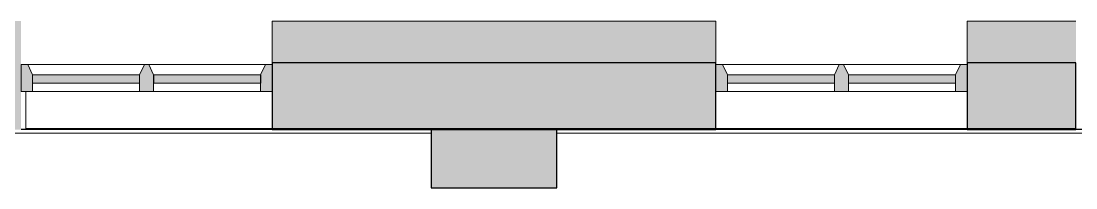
# Model space of a CAD drawing. Header units: inches. Extents: x -3640 to -1418, y -3630 to 137.
# Drawn here: x -1945.9 to -1819.9, y -2631.6 to -2611.6 of the extents above; entities that cross this region are included whole.
import ezdxf

# ---------------------------------------------------------------- set-up
doc = ezdxf.new("R2010")
doc.units = ezdxf.units.IN
doc.header["$MEASUREMENT"] = 0
for name, color, linetype, lineweight in [('A-FLOR', 192, 'Continuous', 13), ('A-GLAZ-CURT', 52, 'Continuous', 13), ('A-GLAZ-CWMG', 51, 'Continuous', 13), ('A-WALL', 113, 'Continuous', 13), ('A-WALL-PATT', 111, 'Continuous', 13), ('L-SITE-WALL', 31, 'Continuous', 13), ('Q-CASE', 31, 'Continuous', 13), ('S-COLS', 52, 'Continuous', 13)]:
    doc.layers.add(name, color=color, linetype=linetype, lineweight=lineweight)

# ---------------------------------------------------------------- blocks, each defined once
blk = doc.blocks.new('15830016-STRUCT_MARTINEZ-MOORE_CENTRAL_v2018_rvt-1-DIMENSION PLAN - LEVEL 1 _567_ - 2__ - CAD')
at = {"layer": 'A-WALL-PATT', "lineweight": 20}
h = blk.add_hatch(color=10, dxfattribs=at)
h.paths.add_polyline_path([(-2637.9, -2624.64), (-2618.9, -2624.64), (-2618.9, -2616.64), (-2671.9, -2616.64), (-2671.9, -2624.64), (-2652.9, -2624.64)], flags=0)
h.paths.add_polyline_path([(-2210.9, -2624.64), (-2197.9, -2624.64), (-2197.9, -2616.64), (-2210.9, -2616.64)], flags=0)
h.paths.add_polyline_path([(-2852.4, -2624.64), (-2839.4, -2624.64), (-2839.4, -2616.64), (-2852.4, -2616.64)], flags=0)
h.paths.add_polyline_path([(-2799.4, -2624.64), (-2744.9, -2624.64), (-2744.9, -2616.64), (-2799.4, -2616.64)], flags=0)
h.paths.add_polyline_path([(-2167.9, -2624.64), (-2114.9, -2624.64), (-2114.9, -2616.64), (-2167.9, -2616.64)], flags=0)
h.paths.add_polyline_path([(-2293.9, -2624.64), (-2240.9, -2624.64), (-2240.9, -2616.64), (-2293.9, -2616.64)], flags=0)
h.paths.add_polyline_path([(-2714.9, -2624.64), (-2701.9, -2624.64), (-2701.9, -2616.64), (-2714.9, -2616.64)], flags=0)
h.paths.add_polyline_path([(-2545.9, -2624.64), (-2492.9, -2624.64), (-2492.9, -2616.64), (-2545.9, -2616.64)], flags=0)
h.paths.add_polyline_path([(-2323.9, -2624.64), (-2323.9, -2616.64), (-2336.9, -2616.64), (-2336.9, -2624.64)], flags=0)
h.paths.add_polyline_path([(-2588.9, -2624.64), (-2575.9, -2624.64), (-2575.9, -2616.64), (-2588.9, -2616.64)], flags=0)
h.paths.add_polyline_path([(-2366.9, -2624.64), (-2366.9, -2616.64), (-2419.9, -2616.64), (-2419.9, -2624.64), (-2376.44, -2624.64)], flags=0)
h.paths.add_polyline_path([(-2041.9, -2624.64), (-1988.9, -2624.64), (-1988.9, -2616.64), (-2041.9, -2616.64)], flags=0)
h.paths.add_polyline_path([(-2462.9, -2624.64), (-2449.9, -2624.64), (-2449.9, -2616.64), (-2462.9, -2616.64)], flags=0)
h.paths.add_polyline_path([(-1956.34, -2624.64), (-1945.9, -2624.64), (-1945.9, -2616.64), (-1958.9, -2616.64), (-1958.9, -2624.64)], flags=0)
h.paths.add_polyline_path([(-1896.9, -2624.64), (-1862.9, -2624.64), (-1862.9, -2616.64), (-1915.9, -2616.64), (-1915.9, -2624.64)], flags=0)
h.paths.add_polyline_path([(-1832.9, -2624.64), (-1819.9, -2624.64), (-1819.9, -2616.64), (-1832.9, -2616.64), (-1832.9, -2620.28)], flags=0)
h.paths.add_polyline_path([(-1789.9, -2624.64), (-1736.59, -2624.64), (-1736.59, -2616.64), (-1789.9, -2616.64)], flags=0)
h.paths.add_polyline_path([(-1694.4, -2624.64), (-1694.4, -2624.64), (-1694.4, -2616.64)], flags=0)
at = {"layer": 'S-COLS', "lineweight": 5}
blk.add_hatch(color=50, dxfattribs=at).paths.add_polyline_path([(-1881.9, -2631.64), (-1881.9, -2624.64), (-1896.9, -2624.64), (-1896.9, -2631.64)], flags=0)
at = {"layer": 'A-WALL', "color": 253, "lineweight": 25}
for p, q in [((-1915.9, -2624.64), (-1945.9, -2624.64)), ((-1832.9, -2624.64), (-1862.9, -2624.64)), ((-1789.9, -2624.64), (-1819.9, -2624.64))]:
    blk.add_line(p, q, dxfattribs=at)
at = {"layer": 'L-SITE-WALL', "color": 253, "lineweight": 25}
for p, q in [((-1862.9, -2616.64), (-1915.9, -2616.64)), ((-1915.9, -2616.64), (-1915.9, -2624.64)), ((-1862.9, -2624.64), (-1862.9, -2616.64)), ((-1819.9, -2616.64), (-1832.9, -2616.64)), ((-1832.9, -2616.64), (-1832.9, -2624.64)), ((-1819.9, -2624.64), (-1819.9, -2616.64)), ((-1915.9, -2624.64), (-1896.9, -2624.64)), ((-1896.9, -2624.64), (-1881.9, -2624.64)), ((-1881.9, -2624.64), (-1862.9, -2624.64)), ((-1832.9, -2624.64), (-1819.9, -2624.64))]:
    blk.add_line(p, q, dxfattribs=at)
at = {"layer": 'S-COLS', "color": 9}
blk.add_line((-1881.9, -2624.64), (-1896.9, -2624.64), dxfattribs=at)
at = {"layer": 'S-COLS', "color": 253, "lineweight": 25}
for p, q in [((-1896.9, -2624.64), (-1896.9, -2631.64)), ((-1881.9, -2631.64), (-1881.9, -2624.64)), ((-1896.9, -2631.64), (-1881.9, -2631.64))]:
    blk.add_line(p, q, dxfattribs=at)
blk = doc.blocks.new('System Panel - Winco Glass-383180-DIMENSION PLAN - LEVEL 1 _567_ - 2__ - CAD')
at = {"layer": 'A-GLAZ-CURT', "lineweight": 9}
blk.add_hatch(color=90, dxfattribs=at).paths.add_polyline_path([(6.390625, -1), (6.390625, 0), (-6.390625, 0), (-6.390625, -1)], flags=0)
at = {"layer": 'A-GLAZ-CURT', "lineweight": 20}
for p, q in [((6.390625, 0), (-6.390625, 0)), ((-6.390625, 0), (-6.390625, -1)), ((6.390625, -1), (6.390625, 0)), ((-6.390625, -1), (6.390625, -1))]:
    blk.add_line(p, q, dxfattribs=at)
blk = doc.blocks.new('Rectangular Mullion - Winco Accent Full_Left-383181-DIMENSION PLAN - LEVEL 1 _567_ - 2__ - CAD')
at = {"layer": 'A-GLAZ-CWMG', "lineweight": 9}
blk.add_hatch(color=90, dxfattribs=at).paths.add_polyline_path([(-1.38, 2), (0, 2), (0, -1.25), (-0.79, -1.25), (-1.38, 0)], flags=0)
at = {"layer": 'A-GLAZ-CWMG', "lineweight": 20}
for p, q in [((-1.38, 0), (-1.38, 2)), ((-1.38, 2), (0, 2)), ((0, 2), (0, -1.25)), ((-0.79, -1.25), (-1.38, 0)), ((0, -1.25), (-0.79, -1.25))]:
    blk.add_line(p, q, dxfattribs=at)
blk = doc.blocks.new('Rectangular Mullion - Winco Accent Full_Right-V5-DIMENSION PLAN - LEVEL 1 _567_ - 2__ - CAD')
at = {"layer": 'A-GLAZ-CWMG', "lineweight": 9}
for p, q in [((-2435.16, -2616.83), (-2449.1, -2616.83)), ((-2449.32, -2620.08), (-2449.9, -2620.08)), ((-2448.52, -2620.08), (-2449.32, -2620.08)), ((-2435.74, -2620.08), (-2448.52, -2620.08)), ((-2434.9, -2620.08), (-2435.74, -2620.08))]:
    blk.add_line(p, q, dxfattribs=at)
blk = doc.blocks.new('Rectangular Mullion - Winco Accent Full_Right-383189-DIMENSION PLAN - LEVEL 1 _567_ - 2__ - CAD')
at = {"layer": 'A-GLAZ-CWMG', "lineweight": 9}
blk.add_hatch(color=90, dxfattribs=at).paths.add_polyline_path([(-1.38, 2), (-1.38, 0), (-0.79, -1.25), (0, -1.25), (0, 2)], flags=0)
at = {"layer": 'A-GLAZ-CWMG', "lineweight": 20}
for p, q in [((0, 2), (-1.38, 2)), ((-1.38, 2), (-1.38, 0)), ((0, -1.25), (0, 2)), ((-1.38, 0), (-0.79, -1.25)), ((-0.79, -1.25), (0, -1.25))]:
    blk.add_line(p, q, dxfattribs=at)
blk = doc.blocks.new('Rectangular Mullion - Winco Accent Full_Right-383184-DIMENSION PLAN - LEVEL 1 _567_ - 2__ - CAD')
at = {"layer": 'A-GLAZ-CWMG', "lineweight": 9}
for p, q in [((-2730.16, -2616.83), (-2744.1, -2616.83)), ((-2743.52, -2620.08), (-2744.9, -2620.08)), ((-2730.74, -2620.08), (-2743.52, -2620.08)), ((-2729.9, -2620.08), (-2730.74, -2620.08))]:
    blk.add_line(p, q, dxfattribs=at)
blk = doc.blocks.new('Rectangular Mullion - Winco Accent Full_Right-384199-DIMENSION PLAN - LEVEL 1 _567_ - 2__ - CAD')
at = {"layer": 'A-GLAZ-CWMG', "lineweight": 9}
for p, q in [((-2715.69, -2616.83), (-2729.63, -2616.83)), ((-2729.05, -2620.08), (-2729.9, -2620.08)), ((-2716.27, -2620.08), (-2729.05, -2620.08)), ((-2714.9, -2620.08), (-2716.27, -2620.08))]:
    blk.add_line(p, q, dxfattribs=at)
blk = doc.blocks.new('Rectangular Mullion - Winco Accent Full-384202-DIMENSION PLAN - LEVEL 1 _567_ - 2__ - CAD')
at = {"layer": 'A-GLAZ-CWMG', "lineweight": 9}
blk.add_hatch(color=90, dxfattribs=at).paths.add_polyline_path([(0.84, 2), (0.84, 0), (0.26, -1.25), (-0.26, -1.25), (-0.84, 0), (-0.84, 2)], flags=0)
at = {"layer": 'A-GLAZ-CWMG', "lineweight": 20}
for p, q in [((-0.84, 2), (0.84, 2)), ((-0.84, 0), (-0.84, 2)), ((0.84, 2), (0.84, 0)), ((-0.26, -1.25), (-0.84, 0)), ((0.84, 0), (0.26, -1.25)), ((0.26, -1.25), (-0.26, -1.25))]:
    blk.add_line(p, q, dxfattribs=at)
blk = doc.blocks.new('Rectangular Mullion - Winco Accent Full_Right-V20-DIMENSION PLAN - LEVEL 1 _567_ - 2__ - CAD')
at = {"layer": 'A-GLAZ-CWMG', "lineweight": 9}
for p, q in [((-2211.69, -2616.83), (-2225.63, -2616.83)), ((-2225.05, -2620.08), (-2225.9, -2620.08)), ((-2212.27, -2620.08), (-2225.05, -2620.08)), ((-2210.9, -2620.08), (-2212.27, -2620.08))]:
    blk.add_line(p, q, dxfattribs=at)
blk = doc.blocks.new('Casework 92 - Casework 20-552496-DIMENSION PLAN - LEVEL 1 _567_ - 2__ - CAD')
at = {"layer": 'Q-CASE', "lineweight": 20}
for p, q in [((-2770.19, -3432.64), (-2768.82, -3432.64)), ((-2756.03, -3432.64), (-2768.82, -3432.64)), ((-2768.82, -3432.64), (-2756.03, -3432.64)), ((-2756.03, -3432.64), (-2754.35, -3432.64)), ((-2741.57, -3432.64), (-2754.35, -3432.64)), ((-2754.35, -3432.64), (-2741.57, -3432.64)), ((-2741.57, -3432.64), (-2740.19, -3432.64)), ((-2770.19, -3437.08), (-2740.19, -3437.08)), ((-2740.19, -3437.08), (-2770.19, -3437.08))]:
    blk.add_line(p, q, dxfattribs=at)
blk = doc.blocks.new('Casework 93 - Casework 20-552508-DIMENSION PLAN - LEVEL 1 _567_ - 2__ - CAD')
at = {"layer": 'Q-CASE', "lineweight": 20}
for p, q in [((-2763.9, -3432), (-2763.9, -3436.43)), ((-2763.9, -3436.43), (-2763.9, -3432)), ((-2763.9, -3432), (-2763.1, -3432)), ((-2750.32, -3432), (-2763.1, -3432)), ((-2763.1, -3432), (-2750.32, -3432)), ((-2750.32, -3432), (-2748.63, -3432)), ((-2735.85, -3432), (-2748.63, -3432)), ((-2748.63, -3432), (-2735.85, -3432)), ((-2735.85, -3432), (-2734.47, -3432)), ((-2763.9, -3436.43), (-2734.47, -3436.43)), ((-2734.47, -3436.43), (-2763.9, -3436.43))]:
    blk.add_line(p, q, dxfattribs=at)

msp = doc.modelspace()

# ---------------------------------------------------------------- block references
at = {"lineweight": 5}
msp.add_blockref('15830016-STRUCT_MARTINEZ-MOORE_CENTRAL_v2018_rvt-1-DIMENSION PLAN - LEVEL 1 _567_ - 2__ - CAD', (0, 0), dxfattribs=at)

# ---------------------------------------------------------------- next in the draw order: hatches: boundary and pattern name
at = {"layer": 'A-WALL-PATT', "lineweight": 20}
h = msp.add_hatch(color=10, dxfattribs=at)
h.paths.add_polyline_path([(-2839.4, -2624.52), (-2839.4, -2611.64), (-2865.27, -2611.64), (-2865.27, -2624.52)], flags=0)
h.paths.add_polyline_path([(-2626.27, -2624.52), (-2618.9, -2624.52), (-2618.9, -2611.64), (-2671.9, -2611.64), (-2671.9, -2624.52), (-2633.52, -2624.52)], flags=0)
h.paths.add_polyline_path([(-2545.9, -2624.52), (-2492.9, -2624.52), (-2492.9, -2611.64), (-2545.9, -2611.64)], flags=0)
h.paths.add_polyline_path([(-1769.9, -2624.52), (-1769.9, -2611.64), (-1789.9, -2611.64), (-1789.9, -2624.52)], flags=0)
h.paths.add_polyline_path([(-2588.9, -2624.52), (-2575.9, -2624.52), (-2575.9, -2611.64), (-2588.9, -2611.64)], flags=0)
h.paths.add_polyline_path([(-2701.9, -2624.52), (-2701.9, -2611.64), (-2714.9, -2611.64), (-2714.9, -2624.52)], flags=0)
h.paths.add_polyline_path([(-1819.9, -2624.52), (-1819.9, -2611.64), (-1832.9, -2611.64), (-1832.9, -2624.52)], flags=0)
h.paths.add_polyline_path([(-2462.9, -2624.52), (-2449.9, -2624.52), (-2449.9, -2611.64), (-2462.9, -2611.64)], flags=0)
h.paths.add_polyline_path([(-1879.96, -2624.52), (-1862.9, -2624.52), (-1862.9, -2611.64), (-1915.9, -2611.64), (-1915.9, -2624.52)], flags=0)
h.paths.add_polyline_path([(-2744.9, -2624.52), (-2744.9, -2611.64), (-2799.4, -2611.64), (-2799.4, -2624.52), (-2758.35, -2624.52)], flags=0)
h.paths.add_polyline_path([(-2419.9, -2624.52), (-2366.9, -2624.52), (-2366.9, -2611.64), (-2419.9, -2611.64)], flags=0)
h.paths.add_polyline_path([(-1956.34, -2624.52), (-1945.9, -2624.52), (-1945.9, -2611.64), (-1958.9, -2611.64), (-1958.9, -2624.52)], flags=0)
h.paths.add_polyline_path([(-1988.9, -2624.52), (-1988.9, -2611.64), (-2041.9, -2611.64), (-2041.9, -2624.52), (-1994.53, -2624.52)], flags=0)
h.paths.add_polyline_path([(-2336.9, -2624.52), (-2323.9, -2624.52), (-2323.9, -2611.64), (-2336.9, -2611.64)], flags=0)
h.paths.add_polyline_path([(-2147.3, -2624.52), (-2114.9, -2624.52), (-2114.9, -2611.64), (-2167.9, -2611.64), (-2167.9, -2624.52)], flags=0)
h.paths.add_polyline_path([(-2197.9, -2624.52), (-2197.9, -2611.64), (-2210.9, -2611.64), (-2210.9, -2624.52)], flags=0)
h.paths.add_polyline_path([(-2293.9, -2624.52), (-2240.9, -2624.52), (-2240.9, -2611.64), (-2293.9, -2611.64)], flags=0)

# ---------------------------------------------------------------- next in the draw order: linework, layer by layer
at = {"layer": 'A-FLOR', "lineweight": 20}
for p, q in [((-1896.9, -2625.08), (-2017.9, -2625.08)), ((-1658.4, -2625.08), (-1881.9, -2625.08))]:
    msp.add_line(p, q, dxfattribs=at)
at = {"layer": 'A-WALL', "lineweight": 20}
for p, q in [((-1862.9, -2611.64), (-1915.9, -2611.64)), ((-1915.9, -2611.64), (-1915.9, -2624.52)), ((-1862.9, -2624.52), (-1862.9, -2611.64)), ((-1819.9, -2611.64), (-1832.9, -2611.64)), ((-1832.9, -2611.64), (-1832.9, -2624.52)), ((-1915.9, -2624.52), (-1862.9, -2624.52)), ((-1832.9, -2624.52), (-1819.9, -2624.52))]:
    msp.add_line(p, q, dxfattribs=at)

# ---------------------------------------------------------------- next in the draw order: block references
at = {"layer": 'A-GLAZ-CURT', "lineweight": 9}
for p in [(-1938.13, -2618.08), (-1923.66, -2618.08), (-1855.13, -2618.08), (-1840.66, -2618.08)]:
    msp.add_blockref('System Panel - Winco Glass-383180-DIMENSION PLAN - LEVEL 1 _567_ - 2__ - CAD', p, dxfattribs=at)
at = {"layer": 'A-GLAZ-CWMG', "lineweight": 9}
for name, p in [('Rectangular Mullion - Winco Accent Full_Right-V5-DIMENSION PLAN - LEVEL 1 _567_ - 2__ - CAD', (504, 0)), ('Rectangular Mullion - Winco Accent Full_Right-384199-DIMENSION PLAN - LEVEL 1 _567_ - 2__ - CAD', (799, 0)), ('Rectangular Mullion - Winco Accent Full_Right-383184-DIMENSION PLAN - LEVEL 1 _567_ - 2__ - CAD', (882, 0)), ('Rectangular Mullion - Winco Accent Full_Right-V20-DIMENSION PLAN - LEVEL 1 _567_ - 2__ - CAD', (378, 0))]:
    msp.add_blockref(name, p, dxfattribs=at)
at = {"layer": 'A-GLAZ-CWMG', "lineweight": 9, "rotation": 180}
for p in [(-1945.9, -2618.08), (-1862.9, -2618.08)]:
    msp.add_blockref('Rectangular Mullion - Winco Accent Full_Right-383189-DIMENSION PLAN - LEVEL 1 _567_ - 2__ - CAD', p, dxfattribs=at)
at = {"layer": 'A-GLAZ-CWMG', "lineweight": 9, "extrusion": (0, 0, -1), "rotation": 180}
for name, p in [('Rectangular Mullion - Winco Accent Full-384202-DIMENSION PLAN - LEVEL 1 _567_ - 2__ - CAD', (1930.9, -2618.08)), ('Rectangular Mullion - Winco Accent Full_Left-383181-DIMENSION PLAN - LEVEL 1 _567_ - 2__ - CAD', (1915.9, -2618.08)), ('Rectangular Mullion - Winco Accent Full-384202-DIMENSION PLAN - LEVEL 1 _567_ - 2__ - CAD', (1847.9, -2618.08)), ('Rectangular Mullion - Winco Accent Full_Left-383181-DIMENSION PLAN - LEVEL 1 _567_ - 2__ - CAD', (1832.9, -2618.08))]:
    msp.add_blockref(name, p, dxfattribs=at)
at = {"layer": 'Q-CASE', "lineweight": 20}
for name, p in [('Casework 93 - Casework 20-552508-DIMENSION PLAN - LEVEL 1 _567_ - 2__ - CAD', (818.58, 811.92)), ('Casework 92 - Casework 20-552496-DIMENSION PLAN - LEVEL 1 _567_ - 2__ - CAD', (907.3, 812.56))]:
    msp.add_blockref(name, p, dxfattribs=at)

doc.saveas('drawing.dxf')
